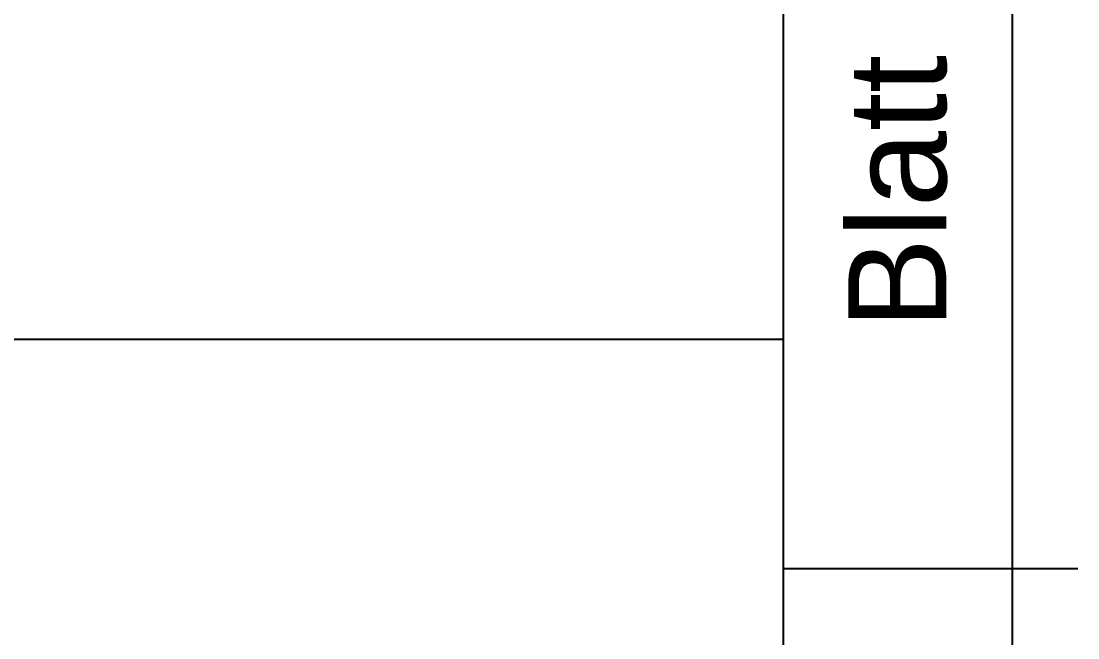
# Paper-space layout 'A1 - Portrait' of a CAD drawing. Header units: millimetres. Extents: x 0 to 594, y 0 to 841.
# Drawn here: x 559.85 to 576, y 806.94 to 816.36 of the extents above; entities that cross this region are included whole.
import ezdxf
from ezdxf.enums import TextEntityAlignment as Align

# ---------------------------------------------------------------- set-up
doc = ezdxf.new("R2010")
doc.units = ezdxf.units.MM
for name, color, linetype in [('CDL_LANGUAGE_DE', 3, 'Continuous'), ('CDL_TITLE_BLOCK', 7, 'Continuous'), ('CDL_TITLE_BLOCK_CYAN', 4, 'Continuous'), ('CDL_TITLE_BLOCK_GREEN', 3, 'Continuous'), ('CDL_TITLE_BLOCK_RED', 1, 'Continuous')]:
    doc.layers.add(name, color=color, linetype=linetype)
doc.styles.add('RHI-CD2012', font='arial.ttf', dxfattribs={"height": 3})
doc.styles.add('RHI_HEADER2017-H1_5', font='arial.ttf', dxfattribs={"height": 1.5})
doc.styles.add('RHI_HEADER2017-H2', font='arial.ttf', dxfattribs={"height": 2})
doc.styles.add('RHI_HEADER2017-H3', font='arial.ttf', dxfattribs={"height": 3})
doc.styles.add('RHI_HEADER2017-H4', font='arial.ttf', dxfattribs={"height": 4})

# ---------------------------------------------------------------- blocks, each defined once
blk = doc.blocks.new('PORTRAIT_DIN_TITLEBLOCK_REV07_ISO7200')
at = {"layer": 'CDL_TITLE_BLOCK'}
for p, q in [((-12.5, -91), (-12.5, 0)), ((-37.002, -19.5), (-12.5, -19.5))]:
    blk.add_line(p, q, dxfattribs=at)
at = {"layer": 'CDL_TITLE_BLOCK_GREEN', "linetype": 'Continuous'}
for p, q in [((-9, -91), (-9, 0)), ((-12.5, -23), (-8, -23))]:
    blk.add_line(p, q, dxfattribs=at)
at = {"layer": 'CDL_LANGUAGE_DE', "insert": (-10.75, -17.25), "char_height": 1.5, "attachment_point": 5, "rotation": 90, "line_spacing_factor": 0.88, "style": 'RHI-CD2012'}
blk.add_mtext('\\pxi-4.8,l4.8,t4.8;Blatt', dxfattribs=at)
at = {"layer": 'CDL_TITLE_BLOCK', "style": 'RHI_HEADER2017-H4'}
for tag, p in [('GEN-TITLE-SCA{5.42}', (-29.023, -9.75)), ('OF', (-4.5, -5.75)), ('PA.', (-4.5, -17.25)), ('REV', (-4.5, -43.25)), ('DWG_NO', (-4.5, -63)), ('SIZE', (-4.5, -84))]:
    blk.add_attdef(tag, text='', height=3.5, rotation=90, dxfattribs=at).set_placement(p, align=Align.MIDDLE_CENTER)
at = {"layer": 'CDL_TITLE_BLOCK'}
for tag, height, style, p in [('UNIT_DISCRIPTION_1_2ND_LANGUAGE', 2, 'RHI_HEADER2017-H2', (-8.408, -178.5)), ('UNIT_DISCRIPTION_2_2ND_LANGUAGE', 2, 'RHI_HEADER2017-H2', (-4.908, -178.5)), ('UNIT_DISCRIPTION_1_1ST_LANGUAGE', 2, 'RHI_HEADER2017-H2', (-20.908, -178.5)), ('UNIT_DISCRIPTION_2_1ST_LANGUAGE', 2, 'RHI_HEADER2017-H2', (-17.408, -178.5)), ('UNIT_2ND_LANGUAGE', 3, 'RHI_HEADER2017-H3', (-11.612, -178.5)), ('UNIT_1ST_LANGUAGE', 3, 'RHI_HEADER2017-H3', (-24.112, -178.5)), ('COUNTRY_CONSIGNEE', 2, 'RHI_HEADER2017-H2', (-43.908, -178.5)), ('CONSIGNEE-1', 3, 'RHI_HEADER2017-H3', (-51.612, -178.5)), ('CONSIGNEE-2', 3, 'RHI_HEADER2017-H3', (-47.112, -178.5)), ('COUNTRY_CLIENT', 2, 'RHI_HEADER2017-H2', (-32.408, -178.5)), ('CLIENT', 3, 'RHI_HEADER2017-H3', (-35.612, -178.5))]:
    blk.add_attdef(tag, text='', height=height, rotation=90, dxfattribs=dict(at, style=style)).set_placement(p, align=Align.BOTTOM_LEFT)
at = {"layer": 'CDL_TITLE_BLOCK_CYAN', "style": 'RHI_HEADER2017-H2'}
for tag, p in [('REV_4_MODIFICATION', (-109.815, -105.401)), ('REV_3_MODIFICATION', (-104.065, -105.401)), ('REV_2_MODIFICATION', (-98.565, -105.401)), ('REV_1_MODIFICATION', (-93.065, -105.401))]:
    blk.add_attdef(tag, text='', height=2, rotation=90, dxfattribs=at).set_placement(p, align=Align.MIDDLE_LEFT)
for tag, p in [('REV_4_CHECKED_BY', (-109.815, -113.901)), ('REV_3_CHECKED_BY', (-104.065, -113.901)), ('REV_2_CHECKED_BY', (-98.565, -113.901)), ('REV_1_CHECKED_BY', (-93.065, -113.901)), ('REV_4_CHECKING_DATE', (-109.815, -128.401)), ('REV_3_CHECKING_DATE', (-104.065, -128.401)), ('REV_2_CHECKING_DATE', (-98.565, -128.401)), ('REV_1_CHECKING_DATE', (-93.065, -128.401)), ('REV_4_DRAWN_BY', (-109.815, -142.901)), ('REV_3_DRAWN_BY', (-104.065, -142.901)), ('REV_2_DRAWN_BY', (-98.565, -142.901)), ('REV_1_DRAWN_BY', (-93.065, -142.901)), ('REV_4_DATE_DRAWN', (-109.815, -157.401)), ('REV_3_DATE_DRAWN', (-104.065, -157.401)), ('REV_2_DATE_DRAWN', (-98.565, -157.401)), ('REV_1_DATE_DRAWN', (-93.065, -157.401)), ('REV_4_STATE', (-109.815, -169.05)), ('REV_3_STATE', (-104.065, -169.05)), ('REV_2_STATE', (-98.565, -169.05)), ('REV_1_STATE', (-93.065, -169.05)), ('REV_4', (-109.815, -176.35)), ('REV_3', (-104.065, -176.35)), ('REV_2', (-98.565, -176.35)), ('REV_1', (-93.065, -176.35))]:
    blk.add_attdef(tag, text='', height=2, rotation=90, dxfattribs=at).set_placement(p, align=Align.MIDDLE_CENTER)
at = {"layer": 'CDL_TITLE_BLOCK_RED'}
for tag, height, style, p in [('FORMER', 1.5, 'RHI_HEADER2017-H1_5', (-15.954, -9.75)), ('CHECKED_BY', 2, 'RHI_HEADER2017-H2', (-26.752, -46)), ('DRAWN_BY', 2, 'RHI_HEADER2017-H2', (-31.252, -46)), ('CHECKING_DATE', 2, 'RHI_HEADER2017-H2', (-26.752, -62)), ('CREATION_DATE', 2, 'RHI_HEADER2017-H2', (-31.252, -62.206)), ('APPR_AS_CORR', 1.5, 'RHI_HEADER2017-H1_5', (-142.315, -88.4)), ('REV_RESUB', 1.5, 'RHI_HEADER2017-H1_5', (-137.815, -88.4)), ('APPROVED', 1.5, 'RHI_HEADER2017-H1_5', (-146.815, -88.4)), ('REJECTED', 1.5, 'RHI_HEADER2017-H1_5', (-133.315, -88.4))]:
    blk.add_attdef(tag, text='', height=height, rotation=90, dxfattribs=dict(at, style=style)).set_placement(p, align=Align.MIDDLE_CENTER)
at = {"layer": 'CDL_TITLE_BLOCK_RED', "style": 'RHI_HEADER2017-H3'}
for tag, p in [('APPROVAL_DATE', (-122.315, -157.5)), ('APPROVAL_BY', (-128.315, -157.5)), ('APPROVAL_COMPANY', (-152.815, -173.4))]:
    blk.add_attdef(tag, text='', height=3, rotation=90, dxfattribs=at).set_placement(p, align=Align.MIDDLE_LEFT)

psp = doc.layouts.new('A1 - Portrait')

# ---------------------------------------------------------------- block references
at = {"lineweight": 0}
psp.add_blockref('PORTRAIT_DIN_TITLEBLOCK_REV07_ISO7200', (584, 831), dxfattribs=at)

doc.saveas('drawing.dxf')
